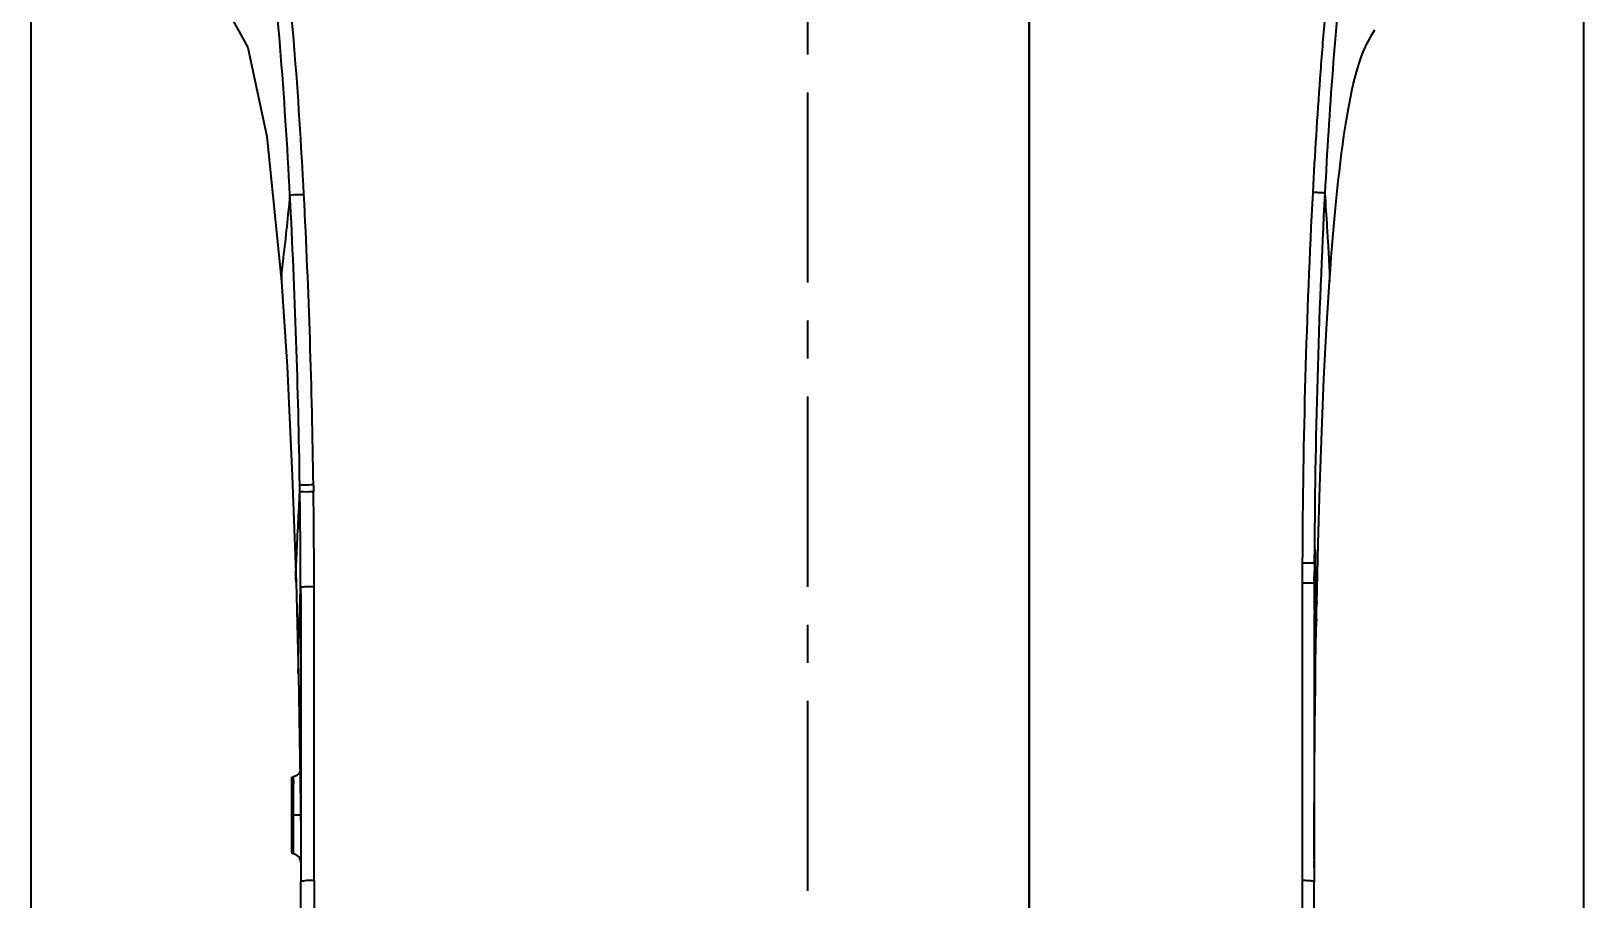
# Model space of a CAD drawing. Header units: millimetres. Extents: x 4086 to 8300, y 123 to 1549.
# Drawn here: x 7121.6 to 7182.9, y 736.4 to 770.7 of the extents above; entities that cross this region are included whole.
import ezdxf

# ---------------------------------------------------------------- set-up
doc = ezdxf.new("R2010")
doc.units = ezdxf.units.MM
doc.linetypes.add('CENTER', pattern=[0.6, 0.375, -0.075, 0.075, -0.075])
for name, color, linetype in [('中心线', 7, 'Continuous'), ('外形图', 7, 'Continuous'), ('尺寸标注', 7, 'Continuous')]:
    doc.layers.add(name, color=color, linetype=linetype)
doc.styles.add('思源黑', font='SourceHanSansCN-Normal.ttf')
doc.dimstyles.new('尺寸标注_1_4比例', dxfattribs={"dimtxt": 7, "dimasz": 6, "dimexe": 2, "dimexo": 1.5, "dimgap": 1, "dimtad": 1, "dimdec": 1, "dimlfac": 4, "dimdsep": 46, "dimtxsty": '思源黑', "dimcen": 0.09, "dimadec": 0, "dimazin": 0, "dimtp": 0.01, "dimtm": 0.01, "dimtfac": 1, "dimtdec": 1, "dimtofl": 0, "dimtmove": 0, "dimatfit": 3, "dimfxl": 1, "dimtolj": 1, "dimarcsym": 0})

# ---------------------------------------------------------------- blocks, each defined once
blk = doc.blocks.new('*D990')
at = {"layer": 'Defpoints', "color": 0}
for p in [(7182.866, 882.152), (7182.866, 707.18), (7121.564, 706.117)]:
    blk.add_point(p, dxfattribs=at)
at = {"layer": '尺寸标注', "color": 0, "lineweight": -2}
for p, q in [((7121.564, 707.617), (7121.564, 884.152)), ((7182.866, 708.68), (7182.866, 884.152)), ((7127.564, 882.152), (7176.866, 882.152))]:
    blk.add_line(p, q, dxfattribs=at)
at = {"layer": '尺寸标注', "color": 0}
for points in [[(7127.564, 883.152), (7127.564, 881.152), (7121.564, 882.152)], [(7176.866, 881.152), (7176.866, 883.152), (7182.866, 882.152)]]:
    blk.add_solid(points, dxfattribs=at)
at = {"layer": '尺寸标注', "color": 0, "insert": (7152.215, 886.777), "char_height": 7, "attachment_point": 5, "style": '思源黑'}
blk.add_mtext('\\A1;245.2', dxfattribs=at)

msp = doc.modelspace()

# ---------------------------------------------------------------- linework, layer by layer
at = {"layer": '中心线', "linetype": 'CENTER', "ltscale": 20}
msp.add_line((7152.2176, 840.2368), (7152.2176, 620.6318), dxfattribs=at)
at = {"layer": '外形图'}
for p, q in [((7160.9676, 704.6138), (7160.9676, 803.199)), ((7160.9676, 789.0503), (7160.9676, 726.7739)), ((7131.4514, 760.7808), (7131.4515, 760.7792)), ((7132.1764, 752.4677), (7132.1725, 752.7378)), ((7132.7106, 752.7538), (7132.7124, 752.4834)), ((7172.226, 749.6583), (7172.2279, 749.6257)), ((7172.2279, 749.6257), (7172.2284, 749.6585)), ((7172.2598, 749.0857), (7172.259, 748.9868)), ((7131.8426, 741.2032), (7131.9147, 741.231)), ((7131.8426, 741.2016), (7131.8426, 738.2444)), ((7131.9582, 741.2431), (7131.9147, 741.2309)), ((7132.2162, 741.0239), (7132.2174, 737.0939)), ((7132.2008, 739.7237), (7131.9153, 739.7227)), ((7131.9153, 739.7227), (7131.9164, 739.0334)), ((7172.2177, 739.5101), (7172.2176, 738.6131)), ((7131.9164, 739.0334), (7131.9169, 738.4965)), ((7131.8426, 738.2431), (7131.9172, 738.2148)), ((7131.9169, 738.4965), (7131.9172, 738.2149)), ((7172.2176, 738.6131), (7172.2175, 737.0939)), ((7172.2175, 738.5153), (7172.2176, 738.6131)), ((7172.2175, 737.9918), (7172.2183, 738.4668)), ((7132.1451, 738.0678), (7132.2167, 737.8476)), ((7172.2175, 737.656), (7172.2175, 737.9272)), ((7132.2165, 705.6723), (7132.2165, 737.0939)), ((7171.7387, 737.143), (7171.7375, 716.4262)), ((7172.217, 727.5448), (7172.217, 737.0939))]:
    msp.add_line(p, q, dxfattribs=at)
for points in [[(7127.2176, 773.4279), (7127.998, 773.0021), (7129.0727, 771.9371), (7130.1159, 770.0147), (7130.8717, 766.4994), (7131.4514, 760.7806)], [(7172.823, 760.7792), (7172.8563, 761.249), (7172.8922, 761.732), (7172.929, 762.2012), (7172.9666, 762.6568), (7173.0051, 763.0989), (7173.0444, 763.5278), (7173.0846, 763.9439), (7173.1257, 764.3479), (7173.1678, 764.7398), (7173.2107, 765.1196), (7173.2546, 765.4876), (7173.2996, 765.8443), (7173.3456, 766.19), (7173.3928, 766.5245), (7173.4411, 766.8475), (7173.4906, 767.1596), (7173.5416, 767.461), (7173.594, 767.7517), (7173.648, 768.031), (7173.7038, 768.2993), (7173.7617, 768.5567), (7173.8217, 768.8029), (7173.8842, 769.0377), (7173.9495, 769.2611), (7174.0179, 769.4732), (7174.0897, 769.6743), (7174.165, 769.8642), (7174.2435, 770.0426), (7174.3248, 770.2104), (7174.4103, 770.3718), (7174.5034, 770.534), (7174.6079, 770.7031)], [(7131.4515, 760.7792), (7131.669, 757.4279), (7131.8767, 753.1105), (7132.023, 748.9256)], [(7172.3169, 748.0646), (7172.3708, 750.4249), (7172.436, 752.6934), (7172.5123, 754.8643), (7172.6012, 756.9369), (7172.7047, 758.9106), (7172.823, 760.7792)], [(7132.023, 748.9254), (7132.0546, 747.8058), (7132.0949, 746.2058), (7132.1155, 745.2892)], [(7172.3037, 747.3753), (7172.312, 747.8151), (7172.3169, 748.0646)], [(7172.2205, 739.3239), (7172.2227, 739.9195), (7172.2256, 740.5372), (7172.2292, 741.179), (7172.2337, 741.8462), (7172.2393, 742.5402), (7172.2459, 743.2628), (7172.254, 744.0161), (7172.2635, 744.8025), (7172.2748, 745.624), (7172.2882, 746.483), (7172.3037, 747.3753)], [(7132.1155, 745.2891), (7132.1496, 743.55), (7132.1865, 741.1348)], [(7132.1816, 741.4565), (7132.178, 741.445), (7132.1284, 741.3634), (7132.0545, 741.2931), (7131.9582, 741.2431)], [(7132.1865, 741.1348), (7132.2086, 738.9487), (7132.2165, 737.0939)], [(7172.2178, 738.1893), (7172.2189, 738.7485), (7172.2205, 739.3239)], [(7131.9172, 738.2147), (7131.9578, 738.204), (7132.1451, 738.0678)]]:
    msp.add_lwpolyline(points, dxfattribs=at)
for centre, radius, start, end in [((6830.8349, 748.2724), 301.3707, 0.848975, 3.025326), ((6831.2546, 748.65), 301.4821, 0.779929, 2.958385), ((7470.5666, 748.5628), 298.8213, 176.981933, 179.787285), ((7471.2874, 748.5553), 299.0634, 176.988712, 179.78868), ((6831.7483, 748.1678), 300.4589, 0.105294, 0.819954), ((6831.0801, 748.5728), 301.6576, 0.030628, 0.742782), ((7463.5506, 748.5329), 291.8055, 179.77631, 179.931762), ((7216.5468, 749.0295), 44.3229, 179.229195, 179.604333), ((7187.1695, 749.0082), 14.9478, 180.081709, 180.537773), ((7045.4429, 750.0919), 126.8209, 359.218063, 359.500748)]:
    msp.add_arc(centre, radius, start, end, dxfattribs=at)
for points, knots in [([(7132.3349, 764.2097), (7132.2328, 766.1761), (7131.9902, 770.0991), (7131.3913, 776.0237), (7130.7331, 781.8084), (7129.2494, 785.9863), (7127.6196, 787.1659)], [0, 0, 0, 0, 0.2483469, 0.4966555, 0.7462579, 1, 1, 1, 1]), ([(7131.7856, 764.1779), (7131.6806, 766.1362), (7131.4355, 770.042), (7130.8463, 775.9248), (7130.039, 781.4745), (7128.694, 785.4354), (7127.2176, 786.5308)], [0, 0, 0, 0, 0.2543855, 0.5087055, 0.7615413, 1, 1, 1, 1]), ([(7174.2727, 782.1619), (7174.1762, 781.7992), (7173.999, 781.0695), (7173.6914, 779.5999), (7173.3756, 777.7494), (7173.073, 775.5175), (7172.825, 773.279), (7172.6166, 771.0365), (7172.3798, 768.0431), (7172.2402, 765.7952), (7172.1598, 764.296)], [0, 0, 0, 0, 0.0624985, 0.1249989, 0.2499949, 0.3749951, 0.4999968, 0.6249994, 0.7500023, 1, 1, 1, 1]), ([(7173.3807, 773.9869), (7173.209, 772.371), (7172.9268, 769.1326), (7172.7237, 765.8886), (7172.637, 764.2659)], [0, 0, 0, 0, 0.4999866, 1, 1, 1, 1]), ([(7131.7855, 764.1779), (7131.6945, 763.3541), (7131.5986, 762.2254), (7131.4296, 761.089), (7131.4514, 760.7805)], [0, 0, 0, 0, 0.728279, 1, 1, 1, 1]), ([(7132.3349, 764.2097), (7132.2702, 764.2064), (7132.0872, 764.1948), (7131.9031, 764.1933), (7131.7855, 764.1777)], [0, 0, 0, 0, 0.3531578, 1, 1, 1, 1]), ([(7172.6369, 764.2659), (7172.6352, 764.2658), (7172.6304, 764.2665), (7172.6213, 764.2675), (7172.608, 764.2687), (7172.5827, 764.2707), (7172.5421, 764.2735), (7172.4836, 764.2773), (7172.4136, 764.2816), (7172.3044, 764.288), (7172.2188, 764.2928), (7172.1598, 764.296)], [0, 0, 0, 0, 0.0107716, 0.0301889, 0.0580429, 0.0941118, 0.1896325, 0.3135797, 0.4618293, 0.6294464, 1, 1, 1, 1]), ([(7172.6369, 764.2659), (7172.6655, 763.8089), (7172.706, 763.1635), (7172.7556, 762.3573), (7172.7839, 761.8758), (7172.8053, 761.479), (7172.8193, 761.1683), (7172.8255, 760.9636), (7172.8256, 760.8436), (7172.8243, 760.7982), (7172.823, 760.7792)], [0, 0, 0, 0, 0.393366, 0.5555183, 0.6938281, 0.8077628, 0.8968876, 0.9609982, 0.9836463, 1, 1, 1, 1]), ([(7132.023, 748.9256), (7132.0122, 749.29), (7132.077, 750.4718), (7132.1275, 751.6518), (7132.1764, 752.4677)], [0, 0, 0, 0, 0.3084127, 1, 1, 1, 1]), ([(7132.7087, 752.7538), (7132.5847, 752.7522), (7132.411, 752.7296), (7132.2225, 752.7599), (7132.1725, 752.7377)], [0, 0, 0, 0, 0.6936961, 1, 1, 1, 1]), ([(7132.7123, 752.4834), (7132.5883, 752.4819), (7132.4152, 752.4584), (7132.2259, 752.4907), (7132.1764, 752.4675)], [0, 0, 0, 0, 0.6941374, 1, 1, 1, 1]), ([(7172.2284, 749.6585), (7172.2291, 749.7043), (7172.2302, 749.773), (7172.2321, 749.8645), (7172.2338, 749.9332), (7172.2355, 749.9904), (7172.2371, 750.0362), (7172.2384, 750.0705), (7172.2399, 750.1048), (7172.2414, 750.1334), (7172.2428, 750.1562), (7172.244, 750.1705), (7172.2449, 750.1819), (7172.2459, 750.1905), (7172.247, 750.1988), (7172.2478, 750.2048), (7172.2497, 750.207)], [0, 0, 0, 0, 0.2500446, 0.375067, 0.5000894, 0.6251116, 0.6876229, 0.750134, 0.8126455, 0.8751571, 0.9064127, 0.9376644, 0.9533141, 0.9689087, 0.9845597, 1, 1, 1, 1]), ([(7172.2497, 750.207), (7172.2502, 750.207), (7172.2511, 750.2046), (7172.2519, 750.2011), (7172.2528, 750.1942), (7172.2537, 750.1852), (7172.2546, 750.1733), (7172.2558, 750.1525), (7172.2572, 750.1202), (7172.2585, 750.0742), (7172.2597, 750.0187), (7172.2606, 749.9543), (7172.2614, 749.8815), (7172.2619, 749.8009), (7172.2623, 749.6801), (7172.2622, 749.5154), (7172.2614, 749.3055), (7172.2604, 749.1602), (7172.2598, 749.0857)], [0, 0, 0, 0, 0.0014809, 0.0051091, 0.011036, 0.0192759, 0.0298203, 0.0426508, 0.0750624, 0.116241, 0.1658348, 0.223417, 0.2884904, 0.3604923, 0.4387992, 0.611566, 0.8008152, 1, 1, 1, 1]), ([(7172.226, 749.6583), (7172.2254, 749.6592), (7172.2213, 749.6596), (7172.2144, 749.661), (7172.2023, 749.6619), (7172.1864, 749.6631), (7172.1662, 749.6642), (7172.1318, 749.6657), (7172.08, 749.6674), (7172.009, 749.6691), (7171.9278, 749.6705), (7171.8395, 749.6716), (7171.7785, 749.672), (7171.7474, 749.6722)], [0, 0, 0, 0, 0.0067178, 0.0224221, 0.047169, 0.0807765, 0.1229589, 0.173347, 0.2968869, 0.4470166, 0.6183999, 0.8049403, 1, 1, 1, 1]), ([(7172.2218, 748.9868), (7172.2217, 749.0456), (7172.2226, 749.1618), (7172.2246, 749.278), (7172.225, 749.3356)], [0, 0, 0, 0, 0.5052897, 1, 1, 1, 1]), ([(7132.1155, 745.2892), (7132.1131, 745.4008), (7132.1373, 746.545), (7132.1649, 747.6885), (7132.2067, 748.7202)], [0, 0, 0, 0, 0.0975396, 1, 1, 1, 1]), ([(7132.7377, 748.7341), (7132.6136, 748.734), (7132.4422, 748.7462), (7132.2803, 748.7169), (7132.2156, 748.7312), (7132.2067, 748.72)], [0, 0, 0, 0, 0.7002775, 0.9192254, 1, 1, 1, 1]), ([(7171.7454, 748.8805), (7171.7431, 746.9224), (7171.7401, 743.0099), (7171.7386, 739.0974), (7171.7387, 737.143)], [0, 0, 0, 0, 0.5004722, 1, 1, 1, 1]), ([(7172.2224, 748.8679), (7172.2206, 748.8685), (7172.2154, 748.8693), (7172.1999, 748.8711), (7172.1709, 748.8729), (7172.1255, 748.8749), (7172.067, 748.8766), (7171.9972, 748.8781), (7171.8888, 748.8798), (7171.8038, 748.8803), (7171.7454, 748.8805)], [0, 0, 0, 0, 0.0122034, 0.032731, 0.0982263, 0.1945139, 0.3184887, 0.4661225, 0.6326087, 1, 1, 1, 1]), ([(7172.2238, 748.6957), (7172.223, 747.9298), (7172.2198, 744.8679), (7172.2182, 741.806), (7172.2177, 739.5101)], [0, 0, 0, 0, 0.2501605, 1, 1, 1, 1]), ([(7172.2238, 748.6957), (7172.2238, 748.7099), (7172.2235, 748.7673), (7172.2228, 748.8247), (7172.2224, 748.8679)], [0, 0, 0, 0, 0.2475381, 1, 1, 1, 1]), ([(7172.2365, 747.7669), (7172.2361, 747.7669), (7172.2358, 747.769), (7172.2352, 747.7716), (7172.2347, 747.7772), (7172.2342, 747.7844), (7172.2337, 747.7939), (7172.2329, 747.8105), (7172.232, 747.8364), (7172.2311, 747.8734), (7172.2301, 747.918), (7172.2292, 747.97), (7172.2284, 748.0291), (7172.2276, 748.0947), (7172.2265, 748.1941), (7172.2254, 748.3311), (7172.2244, 748.5082), (7172.224, 748.6317), (7172.2238, 748.6957)], [0, 0, 0, 0, 0.0013004, 0.0047629, 0.0104615, 0.0183992, 0.0285666, 0.040948, 0.072268, 0.1121476, 0.160314, 0.2164358, 0.2801264, 0.3509468, 0.4284085, 0.6010763, 0.7933729, 1, 1, 1, 1]), ([(7172.2598, 749.0857), (7172.268, 748.9494), (7172.2826, 748.7107), (7172.2996, 748.434), (7172.3092, 748.2642), (7172.3138, 748.1756), (7172.3164, 748.1119), (7172.3172, 748.0777), (7172.3169, 748.0646)], [0, 0, 0, 0, 0.4007921, 0.7013954, 0.8131123, 0.8996143, 0.9615967, 1, 1, 1, 1]), ([(7172.252, 748.3612), (7172.2514, 748.318), (7172.2502, 748.2358), (7172.2483, 748.1194), (7172.2463, 748.0175), (7172.2446, 747.9423), (7172.2432, 747.8907), (7172.2423, 747.8587), (7172.2413, 747.8314), (7172.2403, 747.8089), (7172.2394, 747.7913), (7172.2386, 747.7797), (7172.238, 747.7731), (7172.2375, 747.7697), (7172.2371, 747.7681), (7172.2368, 747.7669), (7172.2365, 747.7669)], [0, 0, 0, 0, 0.217909, 0.4146982, 0.5870966, 0.7322393, 0.7938178, 0.8477164, 0.8937119, 0.9316146, 0.9612697, 0.9825606, 0.9900461, 0.9954215, 0.998701, 1, 1, 1, 1]), ([(7172.252, 748.3612), (7172.2594, 748.2292), (7172.2727, 747.9983), (7172.288, 747.7307), (7172.2967, 747.5668), (7172.3009, 747.4815), (7172.3032, 747.4204), (7172.304, 747.3877), (7172.3037, 747.3753)], [0, 0, 0, 0, 0.4016717, 0.7027352, 0.8143981, 0.9006459, 0.9621989, 1, 1, 1, 1]), ([(7131.9147, 741.2308), (7131.8881, 741.2277), (7131.9514, 741.0662), (7131.9138, 740.9964), (7131.9138, 740.9193)], [0, 0, 0, 0, 0.257253, 1, 1, 1, 1]), ([(7131.9138, 740.9193), (7131.9138, 740.8818), (7131.9138, 740.7053), (7131.914, 740.5288), (7131.9142, 740.3899)], [0, 0, 0, 0, 0.2128518, 1, 1, 1, 1]), ([(7132.7421, 737.1466), (7132.618, 737.1465), (7132.4373, 737.1467), (7132.2923, 737.1173), (7132.2166, 737.1085), (7132.2165, 737.0939)], [0, 0, 0, 0, 0.7004183, 0.9177958, 1, 1, 1, 1]), ([(7132.7421, 737.1466), (7132.7378, 735.7346), (7132.7561, 730.2646), (7132.7438, 724.7946), (7132.7423, 720.7365)], [0, 0, 0, 0, 0.2581294, 1, 1, 1, 1]), ([(7172.217, 737.0939), (7172.217, 737.0982), (7172.2077, 737.1038), (7172.1956, 737.1083), (7172.1717, 737.1149), (7172.1324, 737.1217), (7172.0738, 737.1288), (7172.0025, 737.1346), (7171.8893, 737.1408), (7171.8002, 737.1428), (7171.7387, 737.143)], [0, 0, 0, 0, 0.0268328, 0.0518981, 0.0854036, 0.177234, 0.2998468, 0.4490867, 0.6196896, 1, 1, 1, 1])]:
    msp.add_open_spline(points, degree=3, knots=knots, dxfattribs=at)
for points in [[(7172.226, 749.6583), (7172.2256, 749.5507), (7172.2253, 749.4431), (7172.225, 749.3356)], [(7132.2067, 748.72), (7132.2114, 746.1546), (7132.2146, 743.5892), (7132.2162, 741.0239)], [(7132.7425, 737.1466), (7132.7421, 741.0091), (7132.735, 744.8716), (7132.7377, 748.7341)], [(7131.9142, 740.3899), (7131.9145, 740.1675), (7131.9148, 739.9451), (7131.9153, 739.7227)]]:
    msp.add_open_spline(points, degree=3, dxfattribs=at)

# ---------------------------------------------------------------- dimensions: what is measured, and where the dimension line sits
at = {"layer": '尺寸标注'}
dim = msp.add_linear_dim(base=(7182.8659, 882.1522), p1=(7121.5641, 706.1168), p2=(7182.8659, 707.1804), dimstyle='尺寸标注_1_4比例', dxfattribs=at)
dim.commit()
dim.dimension.update_dxf_attribs({"geometry": '*D990', "text_midpoint": (7152.215, 886.7765)})

doc.saveas('drawing.dxf')
